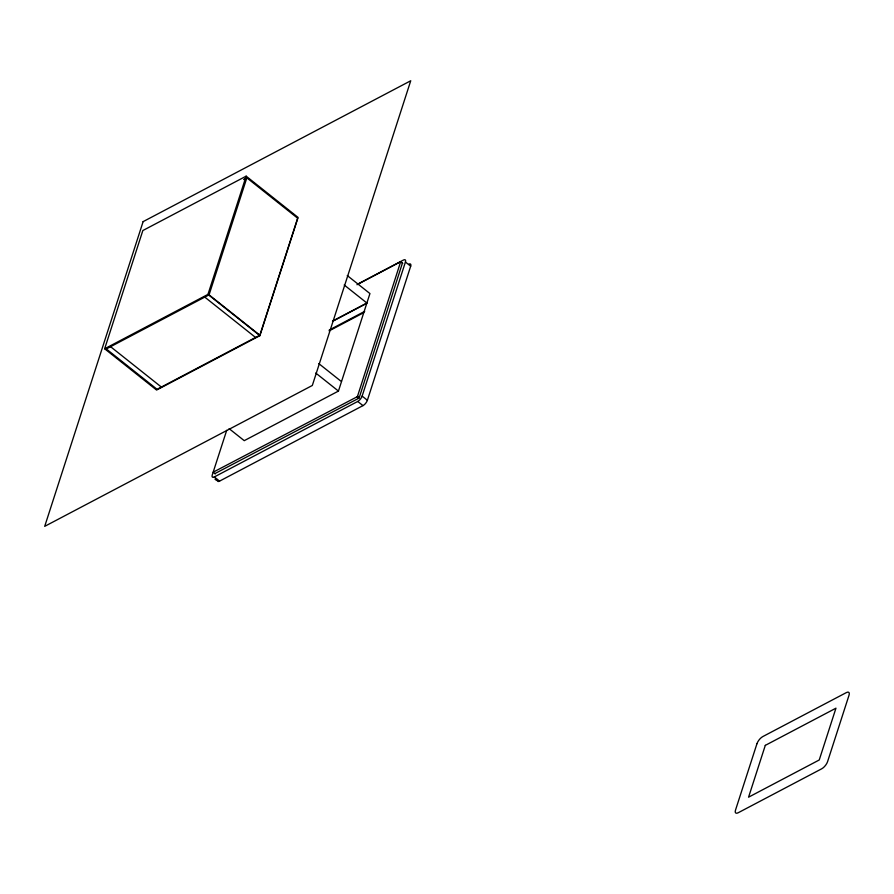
<?xml version="1.0" encoding="UTF-8"?>
<svg xmlns="http://www.w3.org/2000/svg" width="894" height="894" viewBox="0 0 894 894"><rect width="100%" height="100%" fill="white"/><g stroke="black" fill="none" stroke-linecap="round" stroke-linejoin="round"><path stroke-width="1.34" d="M214.929 473.585L359.097 398.087L402.412 263.104M402.758 263.439L400.668 261.718L356.952 284.728M104.654 348.772L142.839 230.54L246.152 176.163L298.093 217.443L259.908 335.675L156.606 390.052L104.654 348.772L207.956 294.394L246.152 176.163M209.062 294.852L246.845 177.839L297.635 218.203L259.841 335.205L157.076 389.303L106.285 348.951L209.062 294.852L259.841 335.205M226.718 430.293L212.258 474.993A4.895 1.989 -51.5 0 0 214.281 476.96L219.544 481.128L362.986 405.619A4.895 1.989 -51.5 0 0 367.378 400.277L410.681 266.2A4.895 1.989 -51.5 0 0 408.938 264.099M229.121 428.651L244.241 440.664L338.446 391.08L341.497 381.637L318.812 363.601M341.597 381.325L366.786 303.323L332.534 321.348M332.635 321.047L366.886 303.021L369.937 293.567L347.252 275.542M215.275 473.909L213.185 472.188L357.399 396.634L400.668 261.718M214.281 476.96L357.734 401.451A4.895 1.989 -51.5 0 0 362.126 396.098L405.429 262.031A4.895 1.989 -51.5 0 0 403.395 260.065L358.572 283.655M357.678 396.176L359.444 397.506M358.717 398.4L356.963 397.014M243.637 179.538L246.845 177.839M329.227 330.031L364.707 311.358M329.137 330.881L363.657 312.71M405.429 262.031L410.681 266.2M344.201 284.985L366.886 303.021M362.126 396.098L367.378 400.277M357.734 401.451L362.986 405.619M315.761 373.044L338.446 391.08M207.956 294.394L259.908 335.675M204.771 297.11L255.561 337.463M110.577 346.693L161.356 387.046M214.985 479.173L216.303 480.212M219.544 481.128A4.895 1.989 -51.5 0 1 217.421 479.486M143.118 221.634L44.7 526.354L312.319 385.47L410.737 80.762L143.118 221.634M756.961 743.696L735.505 810.12A6.526 2.648 -51.5 0 0 738.209 812.747L821.709 768.795A6.526 2.648 -51.5 0 0 827.565 761.666L849.021 695.241A6.526 2.648 -51.5 0 0 846.316 692.615L762.817 736.567A6.526 2.648 -51.5 0 0 756.961 743.696M765.298 745.372L748.569 797.18L819.228 759.989L835.957 708.182L765.298 745.372"/></g></svg>
